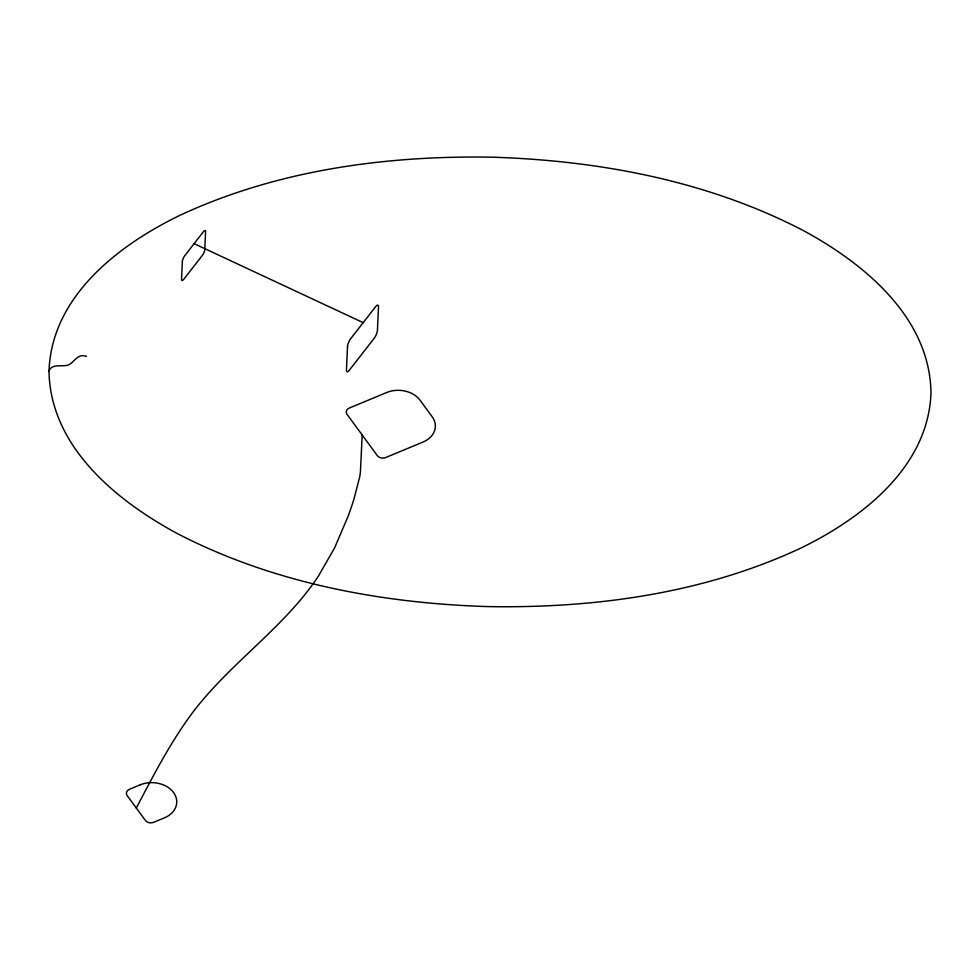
<?xml version="1.0" encoding="UTF-8"?>
<svg xmlns="http://www.w3.org/2000/svg" width="980" height="980" viewBox="0 0 980 980"><rect width="100%" height="100%" fill="white"/><g stroke="black" fill="none" stroke-linecap="round" stroke-linejoin="round"><path stroke-width="1.47" d="M362.196 435.01L360.444 471.38A129.189 71.026 -36.2 0 1 359.721 476.893L353.89 499.335A463.221 254.665 -36.2 0 1 348.01 516.509L334.511 548.065L318.316 576.252A192.276 105.705 -36.2 0 1 306.348 592.753C276.286 630.691 237.282 660.189 205.592 696.645A200.484 110.226 -36.2 0 0 193.072 711.995C170.655 741.799 153.64 775.143 136.281 808.01M49 371.285C51.438 296.72 117.955 245.429 179.573 215.49C276.752 170.128 385.532 155.379 491.985 157.18C599.062 160.5 707.523 180.761 803.233 230.496C864.225 263.571 929.616 317.152 931 392.49C928.562 467.056 862.045 518.346 800.427 548.286C703.248 593.647 594.468 608.396 488.016 606.596C380.938 603.276 272.477 583.014 176.768 533.279C115.775 500.204 50.384 446.623 49 371.285C51.132 363.519 61.544 366.74 67.559 365.271C74.419 363.041 77.028 352.886 86.473 356.365M194.114 243.665L363.188 322.653M182.354 261.55L181.545 279.337A4.594 1.409 -65 0 0 183.738 279.312L202.333 255.425A4.594 1.409 -65 0 0 204.783 249.484L205.592 231.696A4.594 1.409 -65 0 0 203.399 231.721L184.816 255.609A4.594 1.409 -65 0 0 182.354 261.55M347.52 346.504L346.442 370.207A6.125 1.887 -65 0 0 349.358 370.183L374.152 338.333A6.125 1.887 -65 0 0 377.423 330.407L378.501 306.691A6.125 1.887 -65 0 0 375.585 306.728L350.791 338.566A6.125 1.887 -65 0 0 347.52 346.504M386.635 392.527L349.358 408.023A6.125 4.679 2.6 0 0 347.067 414.369L377.337 455.639A6.125 4.679 2.6 0 0 385.679 457.562L422.956 442.066A24.512 18.718 2.6 0 0 432.156 416.708L420.04 400.195A24.512 18.718 2.6 0 0 386.635 392.527M140.14 784.858L129.495 789.292A6.125 4.679 2.6 0 0 127.192 795.625L145.358 820.395A6.125 4.679 2.6 0 0 153.713 822.306L164.358 817.884A24.512 18.718 2.6 0 0 173.558 792.526A24.512 18.718 2.6 0 0 140.14 784.858"/></g></svg>
